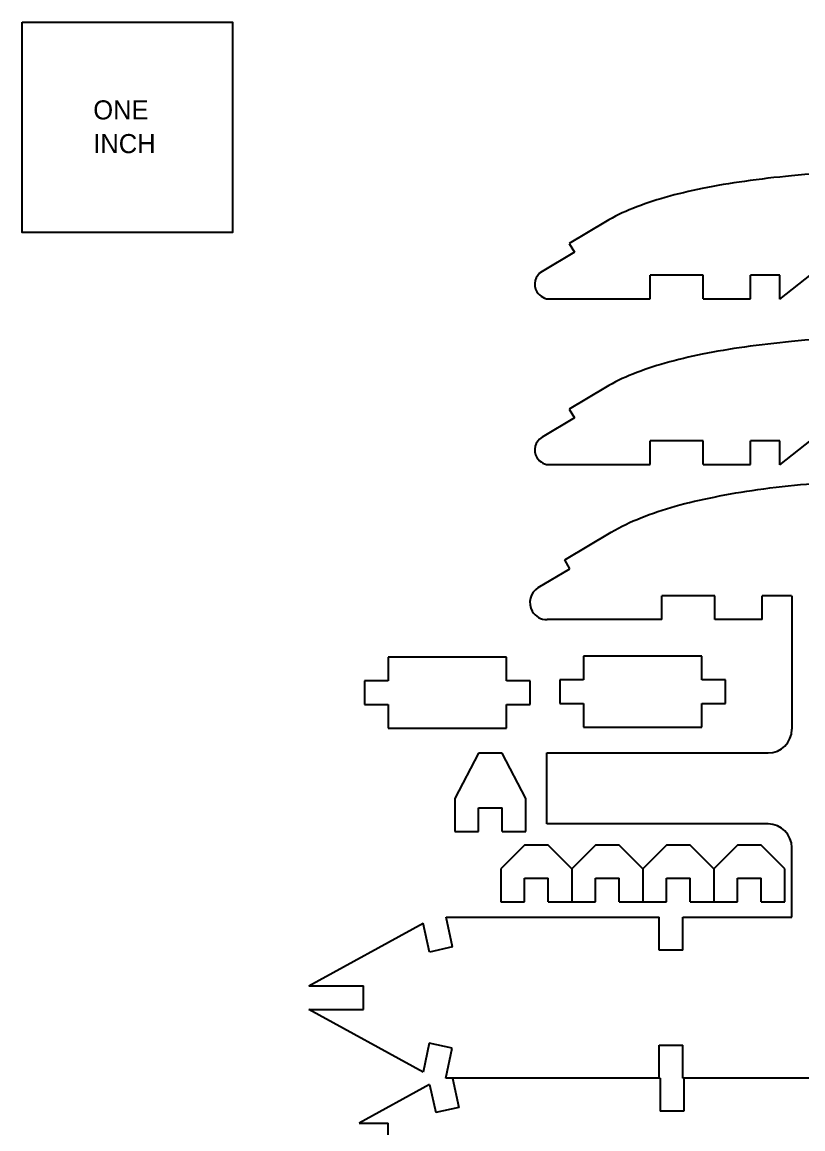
# Model space of a CAD drawing. Header units: inches. Extents: x -63 to 204, y -49 to 254.
# Drawn here: x -62.6 to 31.7, y 120.3 to 253.9 of the extents above; entities that cross this region are included whole.
import ezdxf

# ---------------------------------------------------------------- set-up
doc = ezdxf.new("R2010")
doc.units = ezdxf.units.IN
doc.header["$MEASUREMENT"] = 0
doc.layers.add('Capa 1', color=7, linetype='Continuous')

# ---------------------------------------------------------------- blocks, each defined once
blk = doc.blocks.new('block 352')
at = {"layer": 'Capa 1', "color": 7, "lineweight": 25, "true_color": 0xffffff}
blk.add_lwpolyline([(30.92, 904.83), (13.63, 894.52)], dxfattribs=at)
blk = doc.blocks.new('block 353')
at = {"layer": 'Capa 1', "color": 7, "lineweight": 25, "true_color": 0xffffff}
blk.add_lwpolyline([(16.11, 890.35), (0.66, 881.14)], dxfattribs=at)
blk = doc.blocks.new('block 354')
at = {"layer": 'Capa 1', "color": 7, "lineweight": 25, "true_color": 0xffffff}
blk.add_lwpolyline([(-83.71, 686.68), (-83.71, 675.43)], dxfattribs=at)
blk = doc.blocks.new('block 355')
at = {"layer": 'Capa 1', "color": 7, "lineweight": 25, "true_color": 0xffffff}
blk.add_lwpolyline([(-72.46, 697.93), (-72.46, 686.68)], dxfattribs=at)
blk = doc.blocks.new('block 356')
at = {"layer": 'Capa 1', "color": 7, "lineweight": 25, "true_color": 0xffffff}
blk.add_lwpolyline([(-72.46, 675.43), (-72.46, 664.18)], dxfattribs=at)
blk = doc.blocks.new('block 357')
at = {"layer": 'Capa 1', "color": 7, "lineweight": 25, "true_color": 0xffffff}
blk.add_lwpolyline([(30.92, 826.08), (13.63, 815.77)], dxfattribs=at)
blk = doc.blocks.new('block 358')
at = {"layer": 'Capa 1', "color": 7, "lineweight": 25, "true_color": 0xffffff}
blk.add_lwpolyline([(-16.21, 664.18), (-16.21, 675.43)], dxfattribs=at)
blk = doc.blocks.new('block 359')
at = {"layer": 'Capa 1', "color": 7, "lineweight": 25, "true_color": 0xffffff}
blk.add_lwpolyline([(-16.21, 686.68), (-16.21, 697.93)], dxfattribs=at)
blk = doc.blocks.new('block 360')
at = {"layer": 'Capa 1', "color": 7, "lineweight": 25, "true_color": 0xffffff}
blk.add_lwpolyline([(113.73, 868.04), (137.85, 887.01)], dxfattribs=at)
blk = doc.blocks.new('block 361')
at = {"layer": 'Capa 1', "color": 7, "lineweight": 25, "true_color": 0xffffff}
blk.add_lwpolyline([(16.11, 811.6), (0.66, 802.39)], dxfattribs=at)
blk = doc.blocks.new('block 362')
at = {"layer": 'Capa 1', "color": 7, "lineweight": 25, "true_color": 0xffffff}
blk.add_lwpolyline([(-4.96, 675.43), (-4.96, 686.68)], dxfattribs=at)
blk = doc.blocks.new('block 363')
at = {"layer": 'Capa 1', "color": 7, "lineweight": 25, "true_color": 0xffffff}
blk.add_lwpolyline([(2.89, 618.59), (2.89, 652.34)], dxfattribs=at)
blk = doc.blocks.new('block 364')
at = {"layer": 'Capa 1', "color": 7, "lineweight": 25, "true_color": 0xffffff}
blk.add_lwpolyline([(9.18, 687.12), (9.18, 675.87)], dxfattribs=at)
blk = doc.blocks.new('block 365')
at = {"layer": 'Capa 1', "color": 7, "lineweight": 25, "true_color": 0xffffff}
blk.add_lwpolyline([(20.43, 698.37), (20.43, 687.12)], dxfattribs=at)
blk = doc.blocks.new('block 366')
at = {"layer": 'Capa 1', "color": 7, "lineweight": 25, "true_color": 0xffffff}
blk.add_lwpolyline([(20.43, 675.87), (20.43, 664.62)], dxfattribs=at)
blk = doc.blocks.new('block 367')
at = {"layer": 'Capa 1', "color": 7, "lineweight": 25, "true_color": 0xffffff}
blk.add_lwpolyline([(113.73, 789.29), (137.85, 808.26)], dxfattribs=at)
blk = doc.blocks.new('block 368')
at = {"layer": 'Capa 1', "color": 7, "lineweight": 25, "true_color": 0xffffff}
blk.add_lwpolyline([(11.47, 744.08), (33.61, 757.28)], dxfattribs=at)
blk = doc.blocks.new('block 369')
at = {"layer": 'Capa 1', "color": 7, "lineweight": 25, "true_color": 0xffffff}
blk.add_lwpolyline([(-1.12, 730.93), (13.96, 739.91)], dxfattribs=at)
blk = doc.blocks.new('block 370')
at = {"layer": 'Capa 1', "color": 7, "lineweight": 25, "true_color": 0xffffff}
blk.add_lwpolyline([(52.08, 789.36), (52.08, 800.61)], dxfattribs=at)
blk = doc.blocks.new('block 371')
at = {"layer": 'Capa 1', "color": 7, "lineweight": 25, "true_color": 0xffffff}
blk.add_lwpolyline([(52.08, 868.11), (52.08, 879.36)], dxfattribs=at)
blk = doc.blocks.new('block 372')
at = {"layer": 'Capa 1', "color": 7, "lineweight": 25, "true_color": 0xffffff}
blk.add_lwpolyline([(57.7, 715.7), (57.7, 726.95)], dxfattribs=at)
blk = doc.blocks.new('block 373')
at = {"layer": 'Capa 1', "color": 7, "lineweight": 25, "true_color": 0xffffff}
blk.add_lwpolyline([(76.68, 664.62), (76.68, 675.87)], dxfattribs=at)
blk = doc.blocks.new('block 374')
at = {"layer": 'Capa 1', "color": 7, "lineweight": 25, "true_color": 0xffffff}
blk.add_lwpolyline([(76.68, 687.12), (76.68, 698.37)], dxfattribs=at)
blk = doc.blocks.new('block 375')
at = {"layer": 'Capa 1', "color": 7, "lineweight": 25, "true_color": 0xffffff}
blk.add_lwpolyline([(77.28, 789.36), (77.28, 800.61)], dxfattribs=at)
blk = doc.blocks.new('block 376')
at = {"layer": 'Capa 1', "color": 7, "lineweight": 25, "true_color": 0xffffff}
blk.add_lwpolyline([(77.28, 868.11), (77.28, 879.36)], dxfattribs=at)
blk = doc.blocks.new('block 377')
at = {"layer": 'Capa 1', "color": 7, "lineweight": 25, "true_color": 0xffffff}
blk.add_lwpolyline([(82.9, 715.7), (82.9, 726.95)], dxfattribs=at)
blk = doc.blocks.new('block 378')
at = {"layer": 'Capa 1', "color": 7, "lineweight": 25, "true_color": 0xffffff}
blk.add_lwpolyline([(87.93, 675.87), (87.93, 687.12)], dxfattribs=at)
blk = doc.blocks.new('block 379')
at = {"layer": 'Capa 1', "color": 7, "lineweight": 25, "true_color": 0xffffff}
blk.add_lwpolyline([(99.78, 789.36), (99.78, 800.61)], dxfattribs=at)
blk = doc.blocks.new('block 380')
at = {"layer": 'Capa 1', "color": 7, "lineweight": 25, "true_color": 0xffffff}
blk.add_lwpolyline([(99.78, 868.11), (99.78, 879.36)], dxfattribs=at)
blk = doc.blocks.new('block 382')
at = {"layer": 'Capa 1', "color": 7, "lineweight": 25, "true_color": 0xffffff}
blk.add_lwpolyline([(105.4, 715.7), (105.4, 726.95)], dxfattribs=at)
blk = doc.blocks.new('block 383')
at = {"layer": 'Capa 1', "color": 7, "lineweight": 25, "true_color": 0xffffff}
blk.add_lwpolyline([(113.73, 789.29), (113.73, 800.61)], dxfattribs=at)
blk = doc.blocks.new('block 384')
at = {"layer": 'Capa 1', "color": 7, "lineweight": 25, "true_color": 0xffffff}
blk.add_lwpolyline([(113.73, 868.04), (113.73, 879.36)], dxfattribs=at)
blk = doc.blocks.new('block 385')
at = {"layer": 'Capa 1', "color": 7, "lineweight": 25, "true_color": 0xffffff}
blk.add_lwpolyline([(119.44, 726.95), (119.44, 663.59)], dxfattribs=at)
blk = doc.blocks.new('block 386')
at = {"layer": 'Capa 1', "color": 7, "lineweight": 25, "true_color": 0xffffff}
blk.add_lwpolyline([(119.44, 574.31), (119.44, 607.34)], dxfattribs=at)
blk = doc.blocks.new('block 397')
at = {"layer": 'Capa 1', "color": 7, "lineweight": 25, "true_color": 0xffffff}
blk.add_lwpolyline([(13.96, 739.91), (11.47, 744.08)], dxfattribs=at)
blk = doc.blocks.new('block 404')
at = {"layer": 'Capa 1', "color": 7, "lineweight": 25, "true_color": 0xffffff}
blk.add_lwpolyline([(13.63, 815.77), (16.11, 811.6)], dxfattribs=at)
blk = doc.blocks.new('block 415')
at = {"layer": 'Capa 1', "color": 7, "lineweight": 25, "true_color": 0xffffff}
blk.add_lwpolyline([(13.63, 894.52), (16.11, 890.35)], dxfattribs=at)
blk = doc.blocks.new('block 461')
at = {"layer": 'Capa 1', "color": 7, "lineweight": 25, "true_color": 0xffffff}
blk.add_lwpolyline([(108.19, 618.59), (2.89, 618.59)], dxfattribs=at)
blk = doc.blocks.new('block 471')
at = {"layer": 'Capa 1', "color": 7, "lineweight": 25, "true_color": 0xffffff}
blk.add_lwpolyline([(2.89, 652.34), (108.19, 652.34)], dxfattribs=at)
blk = doc.blocks.new('block 472')
at = {"layer": 'Capa 1', "color": 7, "lineweight": 25, "true_color": 0xffffff}
blk.add_lwpolyline([(-72.46, 664.18), (-16.21, 664.18)], dxfattribs=at)
blk = doc.blocks.new('block 473')
at = {"layer": 'Capa 1', "color": 7, "lineweight": 25, "true_color": 0xffffff}
blk.add_lwpolyline([(20.43, 664.62), (76.68, 664.62)], dxfattribs=at)
blk = doc.blocks.new('block 476')
at = {"layer": 'Capa 1', "color": 7, "lineweight": 25, "true_color": 0xffffff}
blk.add_lwpolyline([(-83.71, 675.43), (-72.46, 675.43)], dxfattribs=at)
blk = doc.blocks.new('block 477')
at = {"layer": 'Capa 1', "color": 7, "lineweight": 25, "true_color": 0xffffff}
blk.add_lwpolyline([(-16.21, 675.43), (-4.96, 675.43)], dxfattribs=at)
blk = doc.blocks.new('block 478')
at = {"layer": 'Capa 1', "color": 7, "lineweight": 25, "true_color": 0xffffff}
blk.add_lwpolyline([(9.18, 675.87), (20.43, 675.87)], dxfattribs=at)
blk = doc.blocks.new('block 479')
at = {"layer": 'Capa 1', "color": 7, "lineweight": 25, "true_color": 0xffffff}
blk.add_lwpolyline([(76.68, 675.87), (87.93, 675.87)], dxfattribs=at)
blk = doc.blocks.new('block 482')
at = {"layer": 'Capa 1', "color": 7, "lineweight": 25, "true_color": 0xffffff}
blk.add_lwpolyline([(-4.96, 686.68), (-16.21, 686.68)], dxfattribs=at)
blk = doc.blocks.new('block 483')
at = {"layer": 'Capa 1', "color": 7, "lineweight": 25, "true_color": 0xffffff}
blk.add_lwpolyline([(-72.46, 686.68), (-83.71, 686.68)], dxfattribs=at)
blk = doc.blocks.new('block 484')
at = {"layer": 'Capa 1', "color": 7, "lineweight": 25, "true_color": 0xffffff}
blk.add_lwpolyline([(87.93, 687.12), (76.68, 687.12)], dxfattribs=at)
blk = doc.blocks.new('block 485')
at = {"layer": 'Capa 1', "color": 7, "lineweight": 25, "true_color": 0xffffff}
blk.add_lwpolyline([(20.43, 687.12), (9.18, 687.12)], dxfattribs=at)
blk = doc.blocks.new('block 489')
at = {"layer": 'Capa 1', "color": 7, "lineweight": 25, "true_color": 0xffffff}
blk.add_lwpolyline([(-16.21, 697.93), (-72.46, 697.93)], dxfattribs=at)
blk = doc.blocks.new('block 490')
at = {"layer": 'Capa 1', "color": 7, "lineweight": 25, "true_color": 0xffffff}
blk.add_lwpolyline([(76.68, 698.37), (20.43, 698.37)], dxfattribs=at)
blk = doc.blocks.new('block 495')
at = {"layer": 'Capa 1', "color": 7, "lineweight": 25, "true_color": 0xffffff}
blk.add_lwpolyline([(105.4, 715.7), (82.9, 715.7)], dxfattribs=at)
blk = doc.blocks.new('block 496')
at = {"layer": 'Capa 1', "color": 7, "lineweight": 25, "true_color": 0xffffff}
blk.add_lwpolyline([(57.7, 715.7), (3.07, 715.7)], dxfattribs=at)
blk = doc.blocks.new('block 499')
at = {"layer": 'Capa 1', "color": 7, "lineweight": 25, "true_color": 0xffffff}
blk.add_lwpolyline([(119.35, 726.95), (105.4, 726.95)], dxfattribs=at)
blk = doc.blocks.new('block 500')
at = {"layer": 'Capa 1', "color": 7, "lineweight": 25, "true_color": 0xffffff}
blk.add_lwpolyline([(82.9, 726.95), (57.7, 726.95)], dxfattribs=at)
blk = doc.blocks.new('block 503')
at = {"layer": 'Capa 1', "color": 7, "lineweight": 25, "true_color": 0xffffff}
blk.add_lwpolyline([(4.74, 789.36), (52.08, 789.36)], dxfattribs=at)
blk = doc.blocks.new('block 504')
at = {"layer": 'Capa 1', "color": 7, "lineweight": 25, "true_color": 0xffffff}
blk.add_lwpolyline([(77.28, 789.36), (99.78, 789.36)], dxfattribs=at)
blk = doc.blocks.new('block 507')
at = {"layer": 'Capa 1', "color": 7, "lineweight": 25, "true_color": 0xffffff}
blk.add_lwpolyline([(113.73, 800.61), (99.78, 800.61)], dxfattribs=at)
blk = doc.blocks.new('block 508')
at = {"layer": 'Capa 1', "color": 7, "lineweight": 25, "true_color": 0xffffff}
blk.add_lwpolyline([(77.28, 800.61), (52.08, 800.61)], dxfattribs=at)
blk = doc.blocks.new('block 509')
at = {"layer": 'Capa 1', "color": 7, "lineweight": 25, "true_color": 0xffffff}
blk.add_lwpolyline([(4.74, 868.11), (52.08, 868.11)], dxfattribs=at)
blk = doc.blocks.new('block 510')
at = {"layer": 'Capa 1', "color": 7, "lineweight": 25, "true_color": 0xffffff}
blk.add_lwpolyline([(77.28, 868.11), (99.78, 868.11)], dxfattribs=at)
blk = doc.blocks.new('block 512')
at = {"layer": 'Capa 1', "color": 7, "lineweight": 25, "true_color": 0xffffff}
blk.add_lwpolyline([(113.73, 879.36), (99.78, 879.36)], dxfattribs=at)
blk = doc.blocks.new('block 513')
at = {"layer": 'Capa 1', "color": 7, "lineweight": 25, "true_color": 0xffffff}
blk.add_lwpolyline([(77.28, 879.36), (52.08, 879.36)], dxfattribs=at)
blk = doc.blocks.new('block 971')
at = {"layer": 'Capa 1', "color": 7, "lineweight": 25, "true_color": 0xffffff}
blk.add_open_spline([(119.44, 607.34), (119.44, 613.55), (114.4, 618.59), (108.19, 618.59)], degree=3, dxfattribs=at)
blk = doc.blocks.new('block 972')
at = {"layer": 'Capa 1', "color": 7, "lineweight": 25, "true_color": 0xffffff}
blk.add_open_spline([(108.19, 652.34), (114.4, 652.34), (119.44, 657.38), (119.44, 663.59)], degree=3, dxfattribs=at)
blk = doc.blocks.new('block 973')
at = {"layer": 'Capa 1', "color": 7, "lineweight": 25, "true_color": 0xffffff}
blk.add_open_spline([(-1.12, 730.93), (-5.01, 728.61), (-6.28, 723.58), (-3.97, 719.7), (-2.49, 717.22), (0.18, 715.7), (3.07, 715.7)], degree=3, knots=[0, 0, 0, 0, 1, 1, 1, 2, 2, 2, 2], dxfattribs=at)
blk = doc.blocks.new('block 974')
at = {"layer": 'Capa 1', "color": 7, "lineweight": 25, "true_color": 0xffffff}
blk.add_open_spline([(0.66, 802.39), (-2.67, 800.41), (-3.76, 796.1), (-1.78, 792.77), (-0.42, 790.49), (2.1, 789.17), (4.74, 789.36)], degree=3, knots=[0, 0, 0, 0, 1, 1, 1, 2, 2, 2, 2], dxfattribs=at)
blk = doc.blocks.new('block 975')
at = {"layer": 'Capa 1', "color": 7, "lineweight": 25, "true_color": 0xffffff}
blk.add_open_spline([(0.66, 881.14), (-2.67, 879.16), (-3.76, 874.85), (-1.78, 871.52), (-0.42, 869.24), (2.1, 867.92), (4.74, 868.11)], degree=3, knots=[0, 0, 0, 0, 1, 1, 1, 2, 2, 2, 2], dxfattribs=at)
blk = doc.blocks.new('block 976')
at = {"layer": 'Capa 1', "color": 7, "lineweight": 25, "true_color": 0xffffff}
blk.add_open_spline([(361.8, 844.53), (346.57, 845.73), (331.32, 846.73), (316.07, 847.62), (302.25, 848.43), (288.42, 849.16), (274.59, 849.74), (262.06, 850.27), (249.52, 850.68), (236.99, 850.96), (225.63, 851.21), (214.28, 851.35), (202.93, 851.35), (192.66, 851.34), (182.4, 851.22), (172.14, 850.94), (162.87, 850.69), (153.6, 850.32), (144.35, 849.78), (135.99, 849.3), (127.64, 848.68), (119.32, 847.88), (111.81, 847.16), (104.32, 846.3), (96.87, 845.24), (90.15, 844.28), (83.47, 843.17), (76.85, 841.83), (70.89, 840.62), (64.98, 839.23), (59.18, 837.58), (53.95, 836.1), (48.81, 834.4), (43.85, 832.4), (39.33, 830.58), (34.97, 828.5), (30.92, 826.08)], degree=3, knots=[0, 0, 0, 0, 1, 1, 1, 2, 2, 2, 3, 3, 3, 4, 4, 4, 5, 5, 5, 6, 6, 6, 7, 7, 7, 8, 8, 8, 9, 9, 9, 10, 10, 10, 11, 11, 11, 12, 12, 12, 12], dxfattribs=at)
blk = doc.blocks.new('block 977')
at = {"layer": 'Capa 1', "color": 7, "lineweight": 25, "true_color": 0xffffff}
blk.add_open_spline([(361.8, 923.28), (346.57, 924.48), (331.32, 925.48), (316.07, 926.37), (302.25, 927.18), (288.42, 927.91), (274.59, 928.49), (262.06, 929.02), (249.52, 929.43), (236.99, 929.71), (225.63, 929.96), (214.28, 930.1), (202.93, 930.1), (192.66, 930.09), (182.4, 929.97), (172.14, 929.69), (162.87, 929.44), (153.6, 929.07), (144.35, 928.53), (135.99, 928.05), (127.64, 927.43), (119.32, 926.63), (111.81, 925.91), (104.32, 925.05), (96.87, 923.99), (90.15, 923.03), (83.47, 921.92), (76.85, 920.58), (70.89, 919.37), (64.98, 917.98), (59.18, 916.33), (53.95, 914.85), (48.81, 913.15), (43.85, 911.15), (39.33, 909.33), (34.97, 907.25), (30.92, 904.83)], degree=3, knots=[0, 0, 0, 0, 1, 1, 1, 2, 2, 2, 3, 3, 3, 4, 4, 4, 5, 5, 5, 6, 6, 6, 7, 7, 7, 8, 8, 8, 9, 9, 9, 10, 10, 10, 11, 11, 11, 12, 12, 12, 12], dxfattribs=at)
blk = doc.blocks.new('block 978')
at = {"layer": 'Capa 1', "color": 7, "lineweight": 25, "true_color": 0xffffff}
blk.add_open_spline([(33.61, 757.28), (38.09, 759.95), (42.82, 762.17), (47.66, 764.11), (52.98, 766.24), (58.43, 768.02), (63.94, 769.58), (70.04, 771.3), (76.23, 772.74), (82.45, 773.98), (89.35, 775.37), (96.29, 776.51), (103.26, 777.49), (110.98, 778.57), (118.73, 779.44), (126.49, 780.16), (135.08, 780.96), (143.69, 781.58), (152.31, 782.05), (161.84, 782.58), (171.38, 782.94), (180.92, 783.17), (191.48, 783.42), (202.03, 783.51), (212.58, 783.48), (224.24, 783.45), (235.9, 783.27), (247.56, 782.97), (260.43, 782.64), (273.3, 782.17), (286.16, 781.59), (300.35, 780.94), (314.54, 780.15), (328.72, 779.26), (344.36, 778.27), (359.99, 777.14), (375.62, 775.91)], degree=3, knots=[0, 0, 0, 0, 1, 1, 1, 2, 2, 2, 3, 3, 3, 4, 4, 4, 5, 5, 5, 6, 6, 6, 7, 7, 7, 8, 8, 8, 9, 9, 9, 10, 10, 10, 11, 11, 11, 12, 12, 12, 12], dxfattribs=at)
blk = doc.blocks.new('block 2')
at = {"layer": 'Capa 1'}
for name in ['block 977', 'block 352', 'block 415', 'block 353', 'block 360', 'block 975', 'block 371', 'block 513', 'block 376', 'block 380', 'block 512', 'block 384', 'block 509', 'block 510', 'block 976', 'block 357', 'block 404', 'block 361', 'block 367', 'block 974', 'block 370', 'block 508', 'block 375', 'block 379', 'block 507', 'block 383', 'block 503', 'block 504', 'block 978', 'block 368', 'block 397', 'block 369', 'block 973', 'block 372', 'block 500', 'block 377', 'block 382', 'block 499', 'block 385', 'block 496', 'block 495', 'block 355', 'block 489', 'block 359', 'block 365', 'block 490', 'block 374', 'block 354', 'block 483', 'block 482', 'block 362', 'block 364', 'block 485', 'block 484', 'block 378', 'block 476', 'block 356', 'block 358', 'block 477', 'block 478', 'block 366', 'block 373', 'block 479', 'block 472', 'block 473', 'block 972', 'block 363', 'block 471', 'block 461', 'block 971', 'block 386']:
    blk.add_blockref(name, (0, 0), dxfattribs=at)
blk = doc.blocks.new('block 985')
at = {"layer": 'Capa 1', "color": 7, "lineweight": 25, "true_color": 0xffffff}
blk.add_lwpolyline([(-84.23, 530.42), (-84.23, 541.67)], dxfattribs=at)
blk = doc.blocks.new('block 986')
at = {"layer": 'Capa 1', "color": 7, "lineweight": 25, "true_color": 0xffffff}
blk.add_lwpolyline([(-72.42, 465.14), (-72.42, 476.39)], dxfattribs=at)
blk = doc.blocks.new('block 988')
at = {"layer": 'Capa 1', "color": 7, "lineweight": 25, "true_color": 0xffffff}
blk.add_lwpolyline([(-52.78, 494.77), (-49.83, 481.45)], dxfattribs=at)
blk = doc.blocks.new('block 991')
at = {"layer": 'Capa 1', "color": 7, "lineweight": 25, "true_color": 0xffffff}
blk.add_lwpolyline([(-40.85, 630.74), (-40.85, 614.99)], dxfattribs=at)
blk = doc.blocks.new('block 992')
at = {"layer": 'Capa 1', "color": 7, "lineweight": 25, "true_color": 0xffffff}
blk.add_lwpolyline([(-29.6, 614.99), (-29.6, 626.24)], dxfattribs=at)
blk = doc.blocks.new('block 993')
at = {"layer": 'Capa 1', "color": 7, "lineweight": 25, "true_color": 0xffffff}
blk.add_lwpolyline([(-18.93, 597.33), (-18.93, 581.58)], dxfattribs=at)
blk = doc.blocks.new('block 994')
at = {"layer": 'Capa 1', "color": 7, "lineweight": 25, "true_color": 0xffffff}
blk.add_lwpolyline([(-18.35, 614.99), (-18.35, 626.24)], dxfattribs=at)
blk = doc.blocks.new('block 995')
at = {"layer": 'Capa 1', "color": 7, "lineweight": 25, "true_color": 0xffffff}
blk.add_lwpolyline([(-53.05, 514.34), (-55.91, 500.61)], dxfattribs=at)
blk = doc.blocks.new('block 996')
at = {"layer": 'Capa 1', "color": 7, "lineweight": 25, "true_color": 0xffffff}
blk.add_lwpolyline([(-45.01, 497.78), (-42.03, 512.05)], dxfattribs=at)
blk = doc.blocks.new('block 998')
at = {"layer": 'Capa 1', "color": 7, "lineweight": 25, "true_color": 0xffffff}
blk.add_lwpolyline([(-29.6, 652.16), (-40.85, 630.74)], dxfattribs=at)
blk = doc.blocks.new('block 999')
at = {"layer": 'Capa 1', "color": 7, "lineweight": 25, "true_color": 0xffffff}
blk.add_lwpolyline([(-41.93, 497.78), (-38.84, 483.89)], dxfattribs=at)
blk = doc.blocks.new('block 1000')
at = {"layer": 'Capa 1', "color": 7, "lineweight": 25, "true_color": 0xffffff}
blk.add_lwpolyline([(-52.83, 557.71), (-55.89, 571.49)], dxfattribs=at)
blk = doc.blocks.new('block 1001')
at = {"layer": 'Capa 1', "color": 7, "lineweight": 25, "true_color": 0xffffff}
blk.add_lwpolyline([(-41.85, 560.15), (-44.99, 574.31)], dxfattribs=at)
blk = doc.blocks.new('block 1002')
at = {"layer": 'Capa 1', "color": 7, "lineweight": 25, "true_color": 0xffffff}
blk.add_lwpolyline([(-7.68, 581.58), (-7.68, 592.83)], dxfattribs=at)
blk = doc.blocks.new('block 1003')
at = {"layer": 'Capa 1', "color": 7, "lineweight": 25, "true_color": 0xffffff}
blk.add_lwpolyline([(-7.1, 614.99), (-7.1, 630.74)], dxfattribs=at)
blk = doc.blocks.new('block 1004')
at = {"layer": 'Capa 1', "color": 7, "lineweight": 25, "true_color": 0xffffff}
blk.add_lwpolyline([(3.57, 581.58), (3.57, 592.83)], dxfattribs=at)
blk = doc.blocks.new('block 1005')
at = {"layer": 'Capa 1', "color": 7, "lineweight": 25, "true_color": 0xffffff}
blk.add_lwpolyline([(14.82, 597.33), (14.82, 581.58)], dxfattribs=at)
blk = doc.blocks.new('block 1010')
at = {"layer": 'Capa 1', "color": 7, "lineweight": 25, "true_color": 0xffffff}
blk.add_lwpolyline([(26.07, 581.58), (26.07, 592.83)], dxfattribs=at)
blk = doc.blocks.new('block 1011')
at = {"layer": 'Capa 1', "color": 7, "lineweight": 25, "true_color": 0xffffff}
blk.add_lwpolyline([(37.32, 581.58), (37.32, 592.83)], dxfattribs=at)
blk = doc.blocks.new('block 1012')
at = {"layer": 'Capa 1', "color": 7, "lineweight": 25, "true_color": 0xffffff}
blk.add_lwpolyline([(48.57, 597.33), (48.57, 581.58)], dxfattribs=at)
blk = doc.blocks.new('block 1013')
at = {"layer": 'Capa 1', "color": 7, "lineweight": 25, "true_color": 0xffffff}
blk.add_lwpolyline([(56.3, 497.78), (56.3, 513.53)], dxfattribs=at)
blk = doc.blocks.new('block 1014')
at = {"layer": 'Capa 1', "color": 7, "lineweight": 25, "true_color": 0xffffff}
blk.add_lwpolyline([(56.3, 558.56), (56.3, 574.31)], dxfattribs=at)
blk = doc.blocks.new('block 1015')
at = {"layer": 'Capa 1', "color": 7, "lineweight": 25, "true_color": 0xffffff}
blk.add_lwpolyline([(56.87, 497.78), (56.87, 482.03)], dxfattribs=at)
blk = doc.blocks.new('block 1019')
at = {"layer": 'Capa 1', "color": 7, "lineweight": 25, "true_color": 0xffffff}
blk.add_lwpolyline([(59.82, 581.58), (59.82, 592.83)], dxfattribs=at)
blk = doc.blocks.new('block 1020')
at = {"layer": 'Capa 1', "color": 7, "lineweight": 25, "true_color": 0xffffff}
blk.add_lwpolyline([(-7.68, 608.58), (-18.93, 597.33)], dxfattribs=at)
blk = doc.blocks.new('block 1022')
at = {"layer": 'Capa 1', "color": 7, "lineweight": 25, "true_color": 0xffffff}
blk.add_lwpolyline([(67.55, 497.78), (67.55, 513.53)], dxfattribs=at)
blk = doc.blocks.new('block 1023')
at = {"layer": 'Capa 1', "color": 7, "lineweight": 25, "true_color": 0xffffff}
blk.add_lwpolyline([(67.55, 558.56), (67.55, 574.31)], dxfattribs=at)
blk = doc.blocks.new('block 1024')
at = {"layer": 'Capa 1', "color": 7, "lineweight": 25, "true_color": 0xffffff}
blk.add_lwpolyline([(68.12, 497.78), (68.12, 482.03)], dxfattribs=at)
blk = doc.blocks.new('block 1028')
at = {"layer": 'Capa 1', "color": 7, "lineweight": 25, "true_color": 0xffffff}
blk.add_lwpolyline([(71.07, 581.58), (71.07, 592.83)], dxfattribs=at)
blk = doc.blocks.new('block 1029')
at = {"layer": 'Capa 1', "color": 7, "lineweight": 25, "true_color": 0xffffff}
blk.add_lwpolyline([(82.32, 597.33), (82.32, 581.58)], dxfattribs=at)
blk = doc.blocks.new('block 1030')
at = {"layer": 'Capa 1', "color": 7, "lineweight": 25, "true_color": 0xffffff}
blk.add_lwpolyline([(93.57, 581.58), (93.57, 592.83)], dxfattribs=at)
blk = doc.blocks.new('block 1031')
at = {"layer": 'Capa 1', "color": 7, "lineweight": 25, "true_color": 0xffffff}
blk.add_lwpolyline([(26.07, 608.58), (14.82, 597.33)], dxfattribs=at)
blk = doc.blocks.new('block 1032')
at = {"layer": 'Capa 1', "color": 7, "lineweight": 25, "true_color": 0xffffff}
blk.add_lwpolyline([(59.82, 608.58), (48.57, 597.33)], dxfattribs=at)
blk = doc.blocks.new('block 1033')
at = {"layer": 'Capa 1', "color": 7, "lineweight": 25, "true_color": 0xffffff}
blk.add_lwpolyline([(-55.91, 500.61), (-110.15, 530.42)], dxfattribs=at)
blk = doc.blocks.new('block 1034')
at = {"layer": 'Capa 1', "color": 7, "lineweight": 25, "true_color": 0xffffff}
blk.add_lwpolyline([(-7.1, 630.74), (-18.35, 652.16)], dxfattribs=at)
blk = doc.blocks.new('block 1035')
at = {"layer": 'Capa 1', "color": 7, "lineweight": 25, "true_color": 0xffffff}
blk.add_lwpolyline([(104.82, 581.58), (104.82, 592.83)], dxfattribs=at)
blk = doc.blocks.new('block 1036')
at = {"layer": 'Capa 1', "color": 7, "lineweight": 25, "true_color": 0xffffff}
blk.add_lwpolyline([(116.07, 581.58), (116.07, 597.33)], dxfattribs=at)
blk = doc.blocks.new('block 1037')
at = {"layer": 'Capa 1', "color": 7, "lineweight": 25, "true_color": 0xffffff}
blk.add_lwpolyline([(93.57, 608.58), (82.32, 597.33)], dxfattribs=at)
blk = doc.blocks.new('block 1038')
at = {"layer": 'Capa 1', "color": 7, "lineweight": 25, "true_color": 0xffffff}
blk.add_lwpolyline([(-110.15, 541.67), (-55.89, 571.49)], dxfattribs=at)
blk = doc.blocks.new('block 1040')
at = {"layer": 'Capa 1', "color": 7, "lineweight": 25, "true_color": 0xffffff}
blk.add_lwpolyline([(14.82, 597.33), (3.57, 608.58)], dxfattribs=at)
blk = doc.blocks.new('block 1047')
at = {"layer": 'Capa 1', "color": 7, "lineweight": 25, "true_color": 0xffffff}
blk.add_lwpolyline([(48.57, 597.33), (37.32, 608.58)], dxfattribs=at)
blk = doc.blocks.new('block 1048')
at = {"layer": 'Capa 1', "color": 7, "lineweight": 25, "true_color": 0xffffff}
blk.add_lwpolyline([(-52.78, 494.77), (-86.23, 476.39)], dxfattribs=at)
blk = doc.blocks.new('block 1053')
at = {"layer": 'Capa 1', "color": 7, "lineweight": 25, "true_color": 0xffffff}
blk.add_lwpolyline([(-42.03, 512.05), (-53.05, 514.34)], dxfattribs=at)
blk = doc.blocks.new('block 1054')
at = {"layer": 'Capa 1', "color": 7, "lineweight": 25, "true_color": 0xffffff}
blk.add_lwpolyline([(82.32, 597.33), (71.07, 608.58)], dxfattribs=at)
blk = doc.blocks.new('block 1055')
at = {"layer": 'Capa 1', "color": 7, "lineweight": 25, "true_color": 0xffffff}
blk.add_lwpolyline([(116.07, 597.33), (104.82, 608.58)], dxfattribs=at)
blk = doc.blocks.new('block 1064')
at = {"layer": 'Capa 1', "color": 7, "lineweight": 25, "true_color": 0xffffff}
blk.add_lwpolyline([(-86.23, 476.39), (-72.42, 476.39)], dxfattribs=at)
blk = doc.blocks.new('block 1066')
at = {"layer": 'Capa 1', "color": 7, "lineweight": 25, "true_color": 0xffffff}
blk.add_lwpolyline([(68.12, 482.03), (56.87, 482.03)], dxfattribs=at)
blk = doc.blocks.new('block 1067')
at = {"layer": 'Capa 1', "color": 7, "lineweight": 25, "true_color": 0xffffff}
blk.add_lwpolyline([(153.64, 497.78), (67.55, 497.78)], dxfattribs=at)
blk = doc.blocks.new('block 1068')
at = {"layer": 'Capa 1', "color": 7, "lineweight": 25, "true_color": 0xffffff}
blk.add_lwpolyline([(56.87, 497.78), (-45.01, 497.78)], dxfattribs=at)
blk = doc.blocks.new('block 1069')
at = {"layer": 'Capa 1', "color": 7, "lineweight": 25, "true_color": 0xffffff}
blk.add_lwpolyline([(56.3, 513.53), (67.55, 513.53)], dxfattribs=at)
blk = doc.blocks.new('block 1070')
at = {"layer": 'Capa 1', "color": 7, "lineweight": 25, "true_color": 0xffffff}
blk.add_lwpolyline([(-110.15, 530.42), (-84.23, 530.42)], dxfattribs=at)
blk = doc.blocks.new('block 1071')
at = {"layer": 'Capa 1', "color": 7, "lineweight": 25, "true_color": 0xffffff}
blk.add_lwpolyline([(-110.15, 541.67), (-84.23, 541.67)], dxfattribs=at)
blk = doc.blocks.new('block 1072')
at = {"layer": 'Capa 1', "color": 7, "lineweight": 25, "true_color": 0xffffff}
blk.add_lwpolyline([(-38.84, 483.89), (-49.83, 481.45)], dxfattribs=at)
blk = doc.blocks.new('block 1073')
at = {"layer": 'Capa 1', "color": 7, "lineweight": 25, "true_color": 0xffffff}
blk.add_lwpolyline([(67.55, 558.56), (56.3, 558.56)], dxfattribs=at)
blk = doc.blocks.new('block 1074')
at = {"layer": 'Capa 1', "color": 7, "lineweight": 25, "true_color": 0xffffff}
blk.add_lwpolyline([(-44.99, 574.31), (56.3, 574.31)], dxfattribs=at)
blk = doc.blocks.new('block 1075')
at = {"layer": 'Capa 1', "color": 7, "lineweight": 25, "true_color": 0xffffff}
blk.add_lwpolyline([(67.55, 574.31), (119.44, 574.31)], dxfattribs=at)
blk = doc.blocks.new('block 1076')
at = {"layer": 'Capa 1', "color": 7, "lineweight": 25, "true_color": 0xffffff}
blk.add_lwpolyline([(-18.93, 581.58), (-7.68, 581.58)], dxfattribs=at)
blk = doc.blocks.new('block 1077')
at = {"layer": 'Capa 1', "color": 7, "lineweight": 25, "true_color": 0xffffff}
blk.add_lwpolyline([(3.57, 581.58), (26.07, 581.58)], dxfattribs=at)
blk = doc.blocks.new('block 1078')
at = {"layer": 'Capa 1', "color": 7, "lineweight": 25, "true_color": 0xffffff}
blk.add_lwpolyline([(37.32, 581.58), (59.82, 581.58)], dxfattribs=at)
blk = doc.blocks.new('block 1079')
at = {"layer": 'Capa 1', "color": 7, "lineweight": 25, "true_color": 0xffffff}
blk.add_lwpolyline([(71.07, 581.58), (93.57, 581.58)], dxfattribs=at)
blk = doc.blocks.new('block 1080')
at = {"layer": 'Capa 1', "color": 7, "lineweight": 25, "true_color": 0xffffff}
blk.add_lwpolyline([(104.82, 581.58), (116.07, 581.58)], dxfattribs=at)
blk = doc.blocks.new('block 1081')
at = {"layer": 'Capa 1', "color": 7, "lineweight": 25, "true_color": 0xffffff}
blk.add_lwpolyline([(-7.68, 592.83), (3.57, 592.83)], dxfattribs=at)
blk = doc.blocks.new('block 1082')
at = {"layer": 'Capa 1', "color": 7, "lineweight": 25, "true_color": 0xffffff}
blk.add_lwpolyline([(26.07, 592.83), (37.32, 592.83)], dxfattribs=at)
blk = doc.blocks.new('block 1083')
at = {"layer": 'Capa 1', "color": 7, "lineweight": 25, "true_color": 0xffffff}
blk.add_lwpolyline([(59.82, 592.83), (71.07, 592.83)], dxfattribs=at)
blk = doc.blocks.new('block 1084')
at = {"layer": 'Capa 1', "color": 7, "lineweight": 25, "true_color": 0xffffff}
blk.add_lwpolyline([(93.57, 592.83), (104.82, 592.83)], dxfattribs=at)
blk = doc.blocks.new('block 1085')
at = {"layer": 'Capa 1', "color": 7, "lineweight": 25, "true_color": 0xffffff}
blk.add_lwpolyline([(104.82, 608.58), (93.57, 608.58)], dxfattribs=at)
blk = doc.blocks.new('block 1086')
at = {"layer": 'Capa 1', "color": 7, "lineweight": 25, "true_color": 0xffffff}
blk.add_lwpolyline([(71.07, 608.58), (59.82, 608.58)], dxfattribs=at)
blk = doc.blocks.new('block 1087')
at = {"layer": 'Capa 1', "color": 7, "lineweight": 25, "true_color": 0xffffff}
blk.add_lwpolyline([(37.32, 608.58), (26.07, 608.58)], dxfattribs=at)
blk = doc.blocks.new('block 1088')
at = {"layer": 'Capa 1', "color": 7, "lineweight": 25, "true_color": 0xffffff}
blk.add_lwpolyline([(3.57, 608.58), (-7.68, 608.58)], dxfattribs=at)
blk = doc.blocks.new('block 1089')
at = {"layer": 'Capa 1', "color": 7, "lineweight": 25, "true_color": 0xffffff}
blk.add_lwpolyline([(-40.85, 614.99), (-29.6, 614.99)], dxfattribs=at)
blk = doc.blocks.new('block 1090')
at = {"layer": 'Capa 1', "color": 7, "lineweight": 25, "true_color": 0xffffff}
blk.add_lwpolyline([(-18.35, 614.99), (-7.1, 614.99)], dxfattribs=at)
blk = doc.blocks.new('block 1091')
at = {"layer": 'Capa 1', "color": 7, "lineweight": 25, "true_color": 0xffffff}
blk.add_lwpolyline([(-29.6, 626.24), (-18.35, 626.24)], dxfattribs=at)
blk = doc.blocks.new('block 1095')
at = {"layer": 'Capa 1', "color": 7, "lineweight": 25, "true_color": 0xffffff}
blk.add_lwpolyline([(-41.85, 560.15), (-52.83, 557.71)], dxfattribs=at)
blk = doc.blocks.new('block 1096')
at = {"layer": 'Capa 1', "color": 7, "lineweight": 25, "true_color": 0xffffff}
blk.add_lwpolyline([(-18.35, 652.16), (-29.6, 652.16)], dxfattribs=at)

msp = doc.modelspace()

# ---------------------------------------------------------------- linework, layer by layer
at = {"layer": 'Capa 1', "color": 7, "lineweight": 25, "true_color": 0xffffff}
msp.add_lwpolyline([(-62.62, 253.92), (-37.22, 253.92), (-37.22, 228.52), (-62.62, 228.52), (-62.62, 253.92)], dxfattribs=at)

# ---------------------------------------------------------------- block references
at = {"layer": 'Capa 1', "xscale": 0.254, "yscale": 0.254, "zscale": 0.254}
for name in ['block 2', 'block 998', 'block 1096', 'block 1034', 'block 991', 'block 992', 'block 1091', 'block 994', 'block 1003', 'block 1089', 'block 1090', 'block 1020', 'block 1088', 'block 1040', 'block 1031', 'block 1087', 'block 1047', 'block 1032', 'block 1086', 'block 1054', 'block 1037', 'block 1085', 'block 1055', 'block 993', 'block 1005', 'block 1012', 'block 1029', 'block 1036', 'block 1002', 'block 1081', 'block 1004', 'block 1010', 'block 1082', 'block 1011', 'block 1019', 'block 1083', 'block 1028', 'block 1030', 'block 1084', 'block 1035', 'block 1076', 'block 1077', 'block 1078', 'block 1079', 'block 1080', 'block 1001', 'block 1074', 'block 1014', 'block 1023', 'block 1075', 'block 1038', 'block 1000', 'block 1095', 'block 1073', 'block 1071', 'block 985', 'block 1033', 'block 1070', 'block 995', 'block 1053', 'block 996', 'block 1013', 'block 1069', 'block 1022', 'block 1048', 'block 988', 'block 1068', 'block 999', 'block 1015', 'block 1067', 'block 1024', 'block 1072', 'block 1066', 'block 1064', 'block 986']:
    msp.add_blockref(name, (0, 0), dxfattribs=at)

# ---------------------------------------------------------------- texts
at = {"layer": 'Capa 1', "color": 1, "char_height": 2.3029, "attachment_point": 7}
for s, insert in [('\\fMyriad Pro|b0|i0|c0|p34;\\W1;ONE', (-54.03, 242.14)), ('\\fMyriad Pro|b0|i0|c0|p34;\\W1;INCH', (-54.03, 238.07))]:
    msp.add_mtext(s, dxfattribs=dict(at, insert=insert))

doc.saveas('drawing.dxf')
